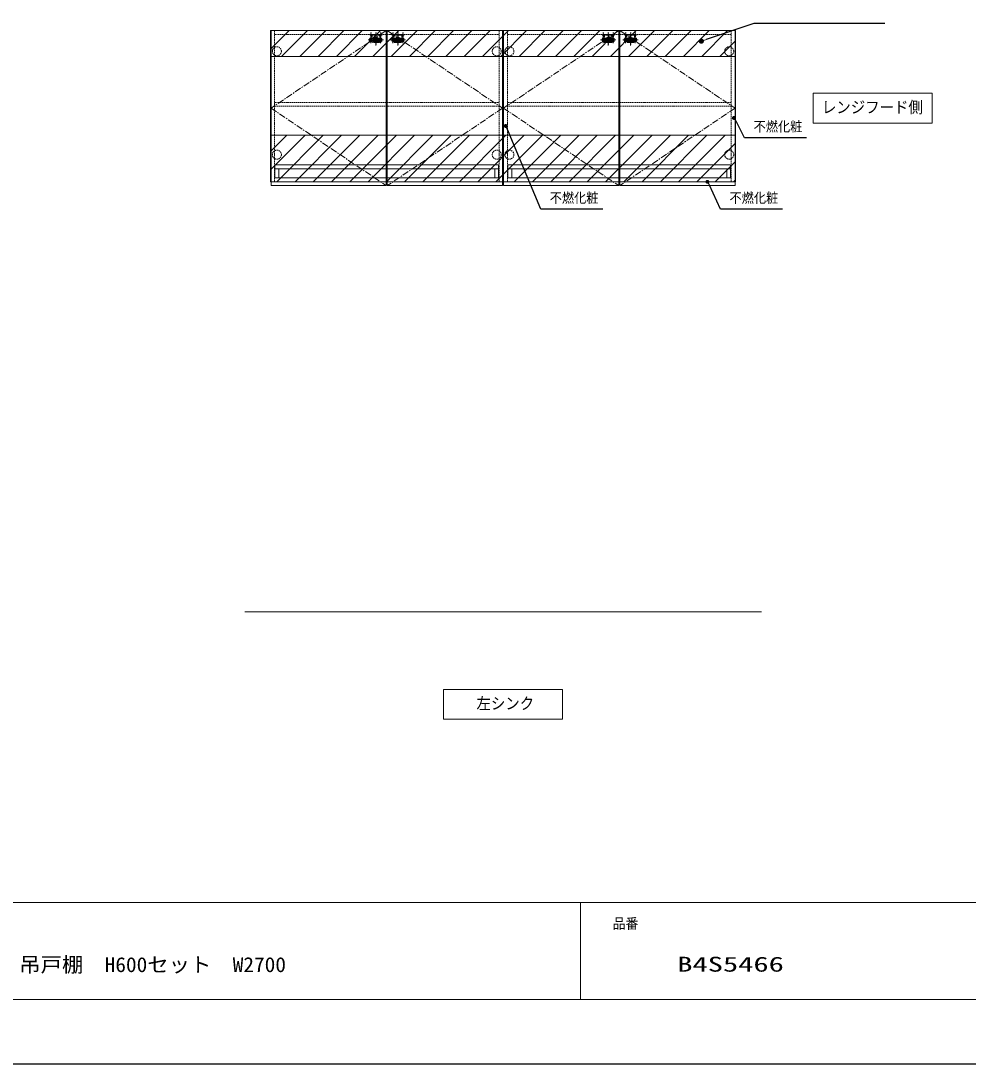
# Model space of a CAD drawing. Units: millimetres, scale not verified. Extents: x -6948 to 6948, y -3754 to 3754.
# Drawn here: x -3281 to 386, y -3671 to 367 of the extents above; entities that cross this region are included whole.
import ezdxf
from ezdxf.enums import TextEntityAlignment as Align

# ---------------------------------------------------------------- set-up
doc = ezdxf.new("R2010")
doc.units = ezdxf.units.MM
doc.header["$LTSCALE"] = 20
for name, pattern in [('USER1', [0.375, 0.25, -0.125]), ('USER2', [2, 1.25, -0.25, 0.25, -0.25]), ('USER3', [0.26, 0.01, -0.25])]:
    doc.linetypes.add(name, pattern=pattern)
for name, color, linetype, lineweight in [('0-0_KABE', 4, 'Continuous', 20), ('0-1_細線ﾚｲﾔｰ', 91, 'Continuous', 9), ('0-2_1', 30, 'Continuous', 13), ('0-3_0', 30, 'Continuous', 13), ('0-4_本体', 6, 'USER1', 25), ('0-5_寸法ﾚｲﾔｰ', 30, 'Continuous', 13), ('0-6_DEFPOINTS', 7, 'Continuous', 25), ('0-8_図面枠', 3, 'USER3', 15)]:
    doc.layers.add(name, color=color, linetype=linetype, lineweight=lineweight)
doc.styles.add('ＭＳ ゴシック', font='')
doc.styles.get('ＭＳ ゴシック').set_extended_font_data('MS Gothic')

# ---------------------------------------------------------------- blocks, each defined once
blk = doc.blocks.new('A$C6C503A1C')
at = {"layer": '0-2_1', "color": 1, "linetype": 'USER2'}
for p, q in [((593.1, 857.4), (593.1, 0)), ((0, 428.7), (1186.2, 428.7)), ((213.1, 674.8), (213.1, 182.6)), ((973.1, 674.8), (973.1, 182.6))]:
    blk.add_line(p, q, dxfattribs=at)
at = {"layer": '0-2_1', "color": 1, "linetype": 'USER1'}
for p, q in [((123.1, 528.7), (123.1, 328.7)), ((163.1, 568.7), (1023.1, 568.7)), ((163.1, 288.7), (1023.1, 288.7)), ((333.1, 568.7), (333.1, 288.7)), ((413.1, 568.7), (413.1, 288.7)), ((413.1, 358.7), (773.1, 358.7)), ((773.1, 568.7), (773.1, 288.7)), ((853.1, 568.7), (853.1, 288.7)), ((1063.1, 528.7), (1063.1, 328.7))]:
    blk.add_line(p, q, dxfattribs=at)
at = {"layer": '0-2_1', "color": 1}
for p, q in [((176.1, 398.7), (176.1, 458.7)), ((250.1, 458.7), (250.1, 398.7)), ((936.1, 458.7), (936.1, 398.7)), ((1010.1, 398.7), (1010.1, 458.7))]:
    blk.add_line(p, q, dxfattribs=at)
at = {"layer": '0-2_1', "color": 1, "linetype": 'USER1'}
for centre, start, end in [((163.1, 528.7), 90, 180), ((163.1, 328.7), 180, 270), ((1023.1, 528.7), 0, 90), ((1023.1, 328.7), 270, 0)]:
    blk.add_arc(centre, 40, start, end, dxfattribs=at)
at = {"layer": '0-2_1', "color": 1}
for centre, start, end in [((213.1, 458.7), 0, 180), ((213.1, 398.7), 180, 0), ((973.1, 458.7), 0, 180), ((973.1, 398.7), 180, 0)]:
    blk.add_arc(centre, 37, start, end, dxfattribs=at)
blk = doc.blocks.new('A$C3CB362AA')
at = {"layer": '0-4_本体', "linetype": 'USER2'}
for p, q in [((420, 4584), (420, 2900)), ((2320, 4584), (2320, 0)), ((4220, 4584), (4220, 2900))]:
    blk.add_line(p, q, dxfattribs=at)
at = {"layer": '0-4_本体'}
for p, q in [((770, 3857), (770, 1037)), ((770, 1637), (3870, 1637)), ((970, 837), (3670, 837)), ((1820, 2687), (2820, 2687)), ((1820, 2687), (1820, 837)), ((1820, 1887), (2820, 1887)), ((2820, 2687), (2820, 837)), ((3870, 3857), (3870, 1037))]:
    blk.add_line(p, q, dxfattribs=at)
blk.add_lwpolyline([(0, 3857), (4640, 3857), (4640, 3557), (0, 3557)], close=True, dxfattribs=at)
for centre, start, end in [((970, 1037), 180, 270), ((3670, 1037), 270, 0)]:
    blk.add_arc(centre, 200, start, end, dxfattribs=at)
blk = doc.blocks.new('A$C0D9D3555')
at = {"layer": '0-2_1', "xscale": -1}
blk.add_blockref('A$C6C503A1C', (1186.2, 0), dxfattribs=at)
at = {"layer": '0-2_1', "xscale": 0.2, "yscale": 0.2}
blk.add_blockref('A$C3CB362AA', (129.1, 73.3), dxfattribs=at)
blk = doc.blocks.new('A$C5FB3959E')
at = {"layer": '0-1_細線ﾚｲﾔｰ', "linetype": 'USER1'}
for p, q in [((17240, 1000), (0, 1000)), ((0, 1000), (0, 0)), ((17240, 0), (17240, 1000)), ((17240, 700), (0, 700)), ((0, 0), (17240, 0)), ((300, 700), (300, 0)), ((16940, 700), (16940, 0))]:
    blk.add_line(p, q, dxfattribs=at)
blk = doc.blocks.new('A$C5FB395D7')
at = {"layer": '0-1_細線ﾚｲﾔｰ', "linetype": 'USER1'}
for p, q in [((17320, 1000), (0, 1000)), ((0, 1000), (0, 0)), ((17320, 0), (17320, 1000)), ((17320, 700), (0, 700)), ((0, 0), (17320, 0)), ((300, 700), (300, 0)), ((17020, 700), (17020, 0))]:
    blk.add_line(p, q, dxfattribs=at)
blk = doc.blocks.new('_DOT')
at = {"layer": '0-3_0'}
blk.add_line((-10, 0), (-20, 0), dxfattribs=at)
for points in [[(0, 0), (-10, 0), (-9.92, 1.25)], [(0, 0), (-9.92, -1.25), (-10, 0)], [(0, 0), (-9.92, 1.25), (-9.69, 2.49)], [(0, 0), (-9.69, -2.49), (-9.92, -1.25)], [(0, 0), (-9.69, 2.49), (-9.3, 3.68)], [(0, 0), (-9.3, -3.68), (-9.69, -2.49)], [(0, 0), (-9.3, 3.68), (-8.76, 4.82)], [(0, 0), (-8.76, -4.82), (-9.3, -3.68)], [(0, 0), (-8.76, 4.82), (-8.09, 5.88)], [(0, 0), (-8.09, -5.88), (-8.76, -4.82)], [(0, 0), (-8.09, 5.88), (-7.29, 6.85)], [(0, 0), (-7.29, -6.85), (-8.09, -5.88)], [(0, 0), (-7.29, 6.85), (-6.37, 7.71)], [(0, 0), (-6.37, -7.71), (-7.29, -6.85)], [(0, 0), (-6.37, 7.71), (-5.36, 8.44)], [(0, 0), (-5.36, -8.44), (-6.37, -7.71)], [(0, 0), (-5.36, 8.44), (-4.26, 9.05)], [(0, 0), (-4.26, -9.05), (-5.36, -8.44)], [(0, 0), (-4.26, 9.05), (-3.09, 9.51)], [(0, 0), (-3.09, -9.51), (-4.26, -9.05)], [(0, 0), (-3.09, 9.51), (-1.87, 9.82)], [(0, 0), (-1.87, -9.82), (-3.09, -9.51)], [(0, 0), (-1.87, 9.82), (-0.63, 9.98)], [(0, 0), (-0.63, -9.98), (-1.87, -9.82)], [(0, 0), (-0.63, 9.98), (0.63, 9.98)], [(0, 0), (0.63, -9.98), (-0.63, -9.98)], [(0, 0), (0.63, 9.98), (1.87, 9.82)], [(0, 0), (1.87, 9.82), (3.09, 9.51)], [(0, 0), (3.09, 9.51), (4.26, 9.05)], [(0, 0), (4.26, 9.05), (5.36, 8.44)], [(0, 0), (5.36, 8.44), (6.37, 7.71)], [(0, 0), (6.37, 7.71), (7.29, 6.85)], [(0, 0), (7.29, 6.85), (8.09, 5.88)], [(0, 0), (8.09, 5.88), (8.76, 4.82)], [(0, 0), (8.76, 4.82), (9.3, 3.68)], [(0, 0), (9.3, 3.68), (9.69, 2.49)], [(0, 0), (9.69, 2.49), (9.92, 1.25)], [(0, 0), (9.92, 1.25), (10, 0)], [(0, 0), (1.87, -9.82), (0.63, -9.98)], [(0, 0), (3.09, -9.51), (1.87, -9.82)], [(0, 0), (4.26, -9.05), (3.09, -9.51)], [(0, 0), (5.36, -8.44), (4.26, -9.05)], [(0, 0), (6.37, -7.71), (5.36, -8.44)], [(0, 0), (7.29, -6.85), (6.37, -7.71)], [(0, 0), (8.09, -5.88), (7.29, -6.85)], [(0, 0), (8.76, -4.82), (8.09, -5.88)], [(0, 0), (9.3, -3.68), (8.76, -4.82)], [(0, 0), (9.69, -2.49), (9.3, -3.68)], [(0, 0), (9.92, -1.25), (9.69, -2.49)], [(0, 0), (10, 0), (9.92, -1.25)]]:
    blk.add_solid(points, dxfattribs=at)
blk = doc.blocks.new('DOT_31')
at = {"layer": '0-2_1'}
blk.add_line((-10, 0), (-20, 0), dxfattribs=at)
for points in [[(0, 0), (-10, 0), (-9.92, 1.25)], [(0, 0), (-9.92, -1.25), (-10, 0)], [(0, 0), (-9.92, 1.25), (-9.69, 2.49)], [(0, 0), (-9.69, -2.49), (-9.92, -1.25)], [(0, 0), (-9.69, 2.49), (-9.3, 3.68)], [(0, 0), (-9.3, -3.68), (-9.69, -2.49)], [(0, 0), (-9.3, 3.68), (-8.76, 4.82)], [(0, 0), (-8.76, -4.82), (-9.3, -3.68)], [(0, 0), (-8.76, 4.82), (-8.09, 5.88)], [(0, 0), (-8.09, -5.88), (-8.76, -4.82)], [(0, 0), (-8.09, 5.88), (-7.29, 6.85)], [(0, 0), (-7.29, -6.85), (-8.09, -5.88)], [(0, 0), (-7.29, 6.85), (-6.37, 7.71)], [(0, 0), (-6.37, -7.71), (-7.29, -6.85)], [(0, 0), (-6.37, 7.71), (-5.36, 8.44)], [(0, 0), (-5.36, -8.44), (-6.37, -7.71)], [(0, 0), (-5.36, 8.44), (-4.26, 9.05)], [(0, 0), (-4.26, -9.05), (-5.36, -8.44)], [(0, 0), (-4.26, 9.05), (-3.09, 9.51)], [(0, 0), (-3.09, -9.51), (-4.26, -9.05)], [(0, 0), (-3.09, 9.51), (-1.87, 9.82)], [(0, 0), (-1.87, -9.82), (-3.09, -9.51)], [(0, 0), (-1.87, 9.82), (-0.63, 9.98)], [(0, 0), (-0.63, -9.98), (-1.87, -9.82)], [(0, 0), (-0.63, 9.98), (0.63, 9.98)], [(0, 0), (0.63, -9.98), (-0.63, -9.98)], [(0, 0), (0.63, 9.98), (1.87, 9.82)], [(0, 0), (1.87, 9.82), (3.09, 9.51)], [(0, 0), (3.09, 9.51), (4.26, 9.05)], [(0, 0), (4.26, 9.05), (5.36, 8.44)], [(0, 0), (5.36, 8.44), (6.37, 7.71)], [(0, 0), (6.37, 7.71), (7.29, 6.85)], [(0, 0), (7.29, 6.85), (8.09, 5.88)], [(0, 0), (8.09, 5.88), (8.76, 4.82)], [(0, 0), (8.76, 4.82), (9.3, 3.68)], [(0, 0), (9.3, 3.68), (9.69, 2.49)], [(0, 0), (9.69, 2.49), (9.92, 1.25)], [(0, 0), (9.92, 1.25), (10, 0)], [(0, 0), (1.87, -9.82), (0.63, -9.98)], [(0, 0), (3.09, -9.51), (1.87, -9.82)], [(0, 0), (4.26, -9.05), (3.09, -9.51)], [(0, 0), (5.36, -8.44), (4.26, -9.05)], [(0, 0), (6.37, -7.71), (5.36, -8.44)], [(0, 0), (7.29, -6.85), (6.37, -7.71)], [(0, 0), (8.09, -5.88), (7.29, -6.85)], [(0, 0), (8.76, -4.82), (8.09, -5.88)], [(0, 0), (9.3, -3.68), (8.76, -4.82)], [(0, 0), (9.69, -2.49), (9.3, -3.68)], [(0, 0), (9.92, -1.25), (9.69, -2.49)], [(0, 0), (10, 0), (9.92, -1.25)]]:
    blk.add_solid(points, dxfattribs=at)

msp = doc.modelspace()

# ---------------------------------------------------------------- linework, layer by layer
at = {"layer": '0-0_KABE'}
msp.add_line((-2414, -1921), (-414, -1921), dxfattribs=at)
at = {"layer": '0-1_細線ﾚｲﾔｰ'}
for p, q in [((-2314, 327.68), (-2312.68, 329)), ((-2314, 256.97), (-2241.97, 329)), ((-2271.26, 229), (-2171.26, 329)), ((-2200.55, 229), (-2100.55, 329)), ((-2129.84, 229), (-2029.84, 329)), ((-2059.13, 229), (-1959.13, 329)), ((-1988.42, 229), (-1888.42, 329)), ((-1917.71, 229), (-1817.71, 329)), ((-1846.99, 229), (-1746.99, 329)), ((-1776.28, 229), (-1676.28, 329)), ((-1705.57, 229), (-1605.57, 329)), ((-1634.86, 229), (-1534.86, 329)), ((-1564.15, 229), (-1464.15, 329)), ((-1493.44, 229), (-1393.44, 329)), ((-1422.73, 229), (-1322.73, 329)), ((-1352.02, 229), (-1252.02, 329)), ((-1281.31, 229), (-1181.31, 329)), ((-1210.6, 229), (-1110.6, 329)), ((-1139.89, 229), (-1039.89, 329)), ((-1069.18, 229), (-969.18, 329)), ((-998.47, 229), (-898.47, 329)), ((-927.76, 229), (-827.76, 329)), ((-857.05, 229), (-757.05, 329)), ((-786.33, 229), (-686.33, 329)), ((-715.62, 229), (-615.62, 329)), ((-644.91, 229), (-544.91, 329)), ((-574.2, 229), (-514, 289.2)), ((-2314, -138.72), (-2251.28, -76)), ((-2314, -209.43), (-2180.57, -76)), ((-2289.86, -256), (-2109.86, -76)), ((-2219.15, -256), (-2039.15, -76)), ((-2148.44, -256), (-1968.44, -76)), ((-2077.73, -256), (-1897.73, -76)), ((-2007.02, -256), (-1827.02, -76)), ((-1936.31, -256), (-1756.31, -76)), ((-1865.6, -256), (-1685.6, -76)), ((-1794.89, -256), (-1614.89, -76)), ((-1724.18, -256), (-1544.18, -76)), ((-1653.47, -256), (-1473.47, -76)), ((-1582.76, -256), (-1402.76, -76)), ((-1512.05, -256), (-1332.05, -76)), ((-1441.33, -256), (-1261.33, -76)), ((-1370.62, -256), (-1190.62, -76)), ((-1299.91, -256), (-1119.91, -76)), ((-1229.2, -256), (-1049.2, -76)), ((-1158.49, -256), (-978.49, -76)), ((-1087.78, -256), (-907.78, -76)), ((-1017.07, -256), (-837.07, -76)), ((-946.36, -256), (-766.36, -76)), ((-875.65, -256), (-695.65, -76)), ((-804.94, -256), (-624.94, -76)), ((-734.23, -256), (-554.23, -76)), ((-663.52, -256), (-514, -106.48)), ((-592.81, -256), (-514, -177.19)), ((-522.1, -256), (-514, -247.91))]:
    msp.add_line(p, q, dxfattribs=at)
at = {"layer": '0-1_細線ﾚｲﾔｰ', "linetype": 'USER1'}
for p, q in [((-2299, 329), (-2299, -256)), ((-1429, 329), (-1429, -256)), ((-1397, 329), (-1397, -256)), ((-531, 329), (-531, -256)), ((-2299, 314), (-1429, 314)), ((-1397, 314), (-531, 314)), ((-2299, -241), (-1429, -241)), ((-1397, -241), (-531, -241)), ((-1414, -256), (-514, -256)), ((-1414, -256), (-514, -256))]:
    msp.add_line(p, q, dxfattribs=at)
at = {"layer": '0-1_細線ﾚｲﾔｰ'}
for points in [[(-2314, 229), (-514, 229), (-514, 329), (-2314, 329)], [(-2314, -256), (-514, -256), (-514, -76), (-2314, -76)]]:
    msp.add_lwpolyline(points, close=True, dxfattribs=at)
at = {"layer": '0-1_細線ﾚｲﾔｰ', "linetype": 'USER2'}
for points in [[(-1866, 329), (-2312, 29), (-1866, -271)], [(-1862, 329), (-1416, 29), (-1862, -271)], [(-966, 329), (-1412, 29), (-966, -271)], [(-962, 329), (-516, 29), (-962, -271)]]:
    msp.add_lwpolyline(points, dxfattribs=at)
at = {"layer": '0-1_細線ﾚｲﾔｰ', "linetype": 'USER1'}
for points in [[(-2299, 51.5), (-1429, 51.5), (-1429, 36.5), (-2299, 36.5)], [(-1397, 51.5), (-531, 51.5), (-531, 36.5), (-1397, 36.5)]]:
    msp.add_lwpolyline(points, close=True, dxfattribs=at)
for centre in [(-2289.5, 249), (-1438.5, 249), (-1389.5, 249), (-538.5, 249), (-2289.5, -151), (-1438.5, -151), (-1389.5, -151), (-538.5, -151)]:
    msp.add_circle(centre, 17.5, dxfattribs=at)
at = {"layer": '0-2_1', "color": 7}
for p, q in [((-1414, -256), (-1414, 329)), ((-514, 329), (-1414, 329)), ((-514, 329), (-514, -256))]:
    msp.add_line(p, q, dxfattribs=at)
for points in [[(-2314, -256), (-2314, 329), (-2314, -256)], [(-514, -256), (-514, 329), (-1414, 329), (-1414, -256)]]:
    msp.add_lwpolyline(points, dxfattribs=at)
for points in [[(-2312, -271), (-1866, -271), (-1866, 329), (-2312, 329)], [(-1416, -271), (-1862, -271), (-1862, 329), (-1416, 329)], [(-1412, -271), (-966, -271), (-966, 329), (-1412, 329)], [(-516, -271), (-962, -271), (-962, 329), (-516, 329)]]:
    msp.add_lwpolyline(points, close=True, dxfattribs=at)
at = {"layer": '0-3_0', "color": 7}
for p, q in [((-2314, 329), (-1414, 329)), ((-1114.5, -3046), (-1114.5, -3421))]:
    msp.add_line(p, q, dxfattribs=at)
at = {"layer": '0-5_寸法ﾚｲﾔｰ', "lineweight": 25}
for points in [[(64.2, 357.1), (-443.52, 357.1), (-627.36, 294.12)], [(-238.71, -85.54), (-478.96, -85.54), (-511.78, -20.96)], [(-1028.03, -361.63), (-1268.28, -361.63), (-1397.35, -53.6)], [(-332.05, -361.63), (-572.3, -361.63), (-614.99, -268.74)]]:
    msp.add_lwpolyline(points, dxfattribs=at)
at = {"layer": '0-6_DEFPOINTS'}
msp.add_line((3635.5, -3671), (-6864.5, -3671), dxfattribs=at)
at = {"layer": '0-8_図面枠', "linetype": 'Continuous'}
msp.add_line((-6614.5, -3046), (3385.5, -3046), dxfattribs=at)
for points in [[(-6614.5, -3421), (3385.5, -3421), (3385.5, 3504), (-6614.5, 3504)], [(-214, 86.58), (-214, -28.59), (247.49, -28.59), (247.49, 86.58)], [(-1183.25, -2221), (-1644.75, -2221), (-1644.75, -2336.17), (-1183.25, -2336.17)]]:
    msp.add_lwpolyline(points, close=True, dxfattribs=at)

# ---------------------------------------------------------------- block references
at = {"layer": '0-1_細線ﾚｲﾔｰ', "xscale": 0.05, "yscale": 0.05}
for name, p in [('A$C5FB395D7', (-2297, -241)), ('A$C5FB3959E', (-1395, -241))]:
    msp.add_blockref(name, p, dxfattribs=at)
at = {"layer": '0-3_0', "xscale": 0.05, "yscale": 0.05}
for p in [(-1936.66, 271.76), (-1850.66, 271.76), (-1036.66, 271.76), (-950.66, 271.76)]:
    msp.add_blockref('A$C0D9D3555', p, dxfattribs=at)
at = {"layer": '0-5_寸法ﾚｲﾔｰ', "rotation": 197.16939}
msp.add_blockref('DOT_31', (-646.47, 288.21), dxfattribs=at)
at = {"layer": '0-5_寸法ﾚｲﾔｰ', "xscale": 0.75, "yscale": 0.75}
for p, rotation in [((-520.71, -8.91), 126.52001), ((-1403.71, -40.01), 115.06615), ((-622.9, -256), 121.84473)]:
    msp.add_blockref('_DOT', p, dxfattribs=dict(at, rotation=rotation))

# ---------------------------------------------------------------- texts
at = {"layer": '0-3_0', "color": 7, "style": 'ＭＳ ゴシック', "width": 0.9}
for p in [(-443.96, -72.94), (-1233.28, -349.03), (-537.3, -349.03)]:
    msp.add_text('不燃化粧', height=38.42, dxfattribs=at).set_placement(p, align=Align.BOTTOM_LEFT)
at = {"layer": '0-8_図面枠', "style": 'ＭＳ ゴシック'}
for s, height, width, p in [('レンジフード側', 45.45, 0.9, (-179.5, -3.72)), ('左シンク', 45.45, 0.9, (-1516.81, -2311.31)), ('品番', 40.47, 0.9, (-989.5, -3158.96)), ('システムキッチン 吊戸棚\u3000H600セット\u3000W2700', 57.73, 1.05, (-3989.5, -3332.1)), ('B4S5466', 57.77, 1.5, (-739.5, -3330.49))]:
    msp.add_text(s, height=height, dxfattribs=dict(at, width=width)).set_placement(p, align=Align.BOTTOM_LEFT)

doc.saveas('drawing.dxf')
